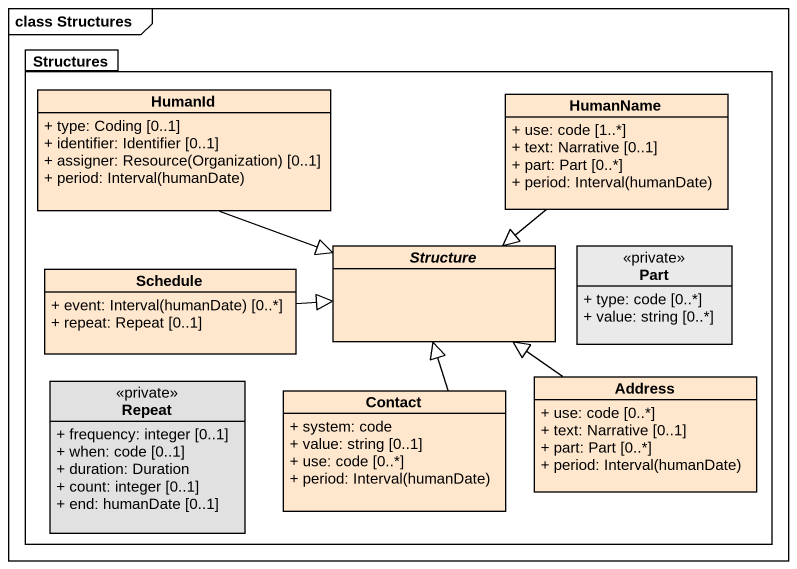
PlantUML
@startuml
mainframe class Structures
hide circle
hide empty members
skinparam classAttributeIconSize 0
package Structures {
  class HumanId #FFE7CE {
    + type: Coding [0..1]
    + identifier: Identifier [0..1]
    {field} + assigner: Resource(Organization) [0..1]
    {field} + period: Interval(humanDate)
  }
  class HumanName #FFE7CE {
    + use: code [1..*]
    + text: Narrative [0..1]
    + part: Part [0..*]
    {field} + period: Interval(humanDate)
  }
  class Schedule #FFE7CE {
    {field} + event: Interval(humanDate) [0..*]
    + repeat: Repeat [0..1]
  }
  abstract class Structure #FFE7CE
  class Part <<private>> #EAEAEA {
    + type: code [0..*]
    + value: string [0..*]
  }
  class "Repeat" as Repeat_ <<private>> #E1E1E1 {
    + frequency: integer [0..1]
    + when: code [0..1]
    + duration: Duration
    + count: integer [0..1]
    + end: humanDate [0..1]
  }
  class Contact #FFE7CE {
    + system: code
    + value: string [0..1]
    + use: code [0..*]
    {field} + period: Interval(humanDate)
  }
  class Address #FFE7CE {
    + use: code [0..*]
    + text: Narrative [0..1]
    + part: Part [0..*]
    {field} + period: Interval(humanDate)
  }
}
HumanId -right-|> Structure
HumanName --|> Structure
Schedule -right-|> Structure
Contact -up-|> Structure
Address -up-|> Structure
@enduml
